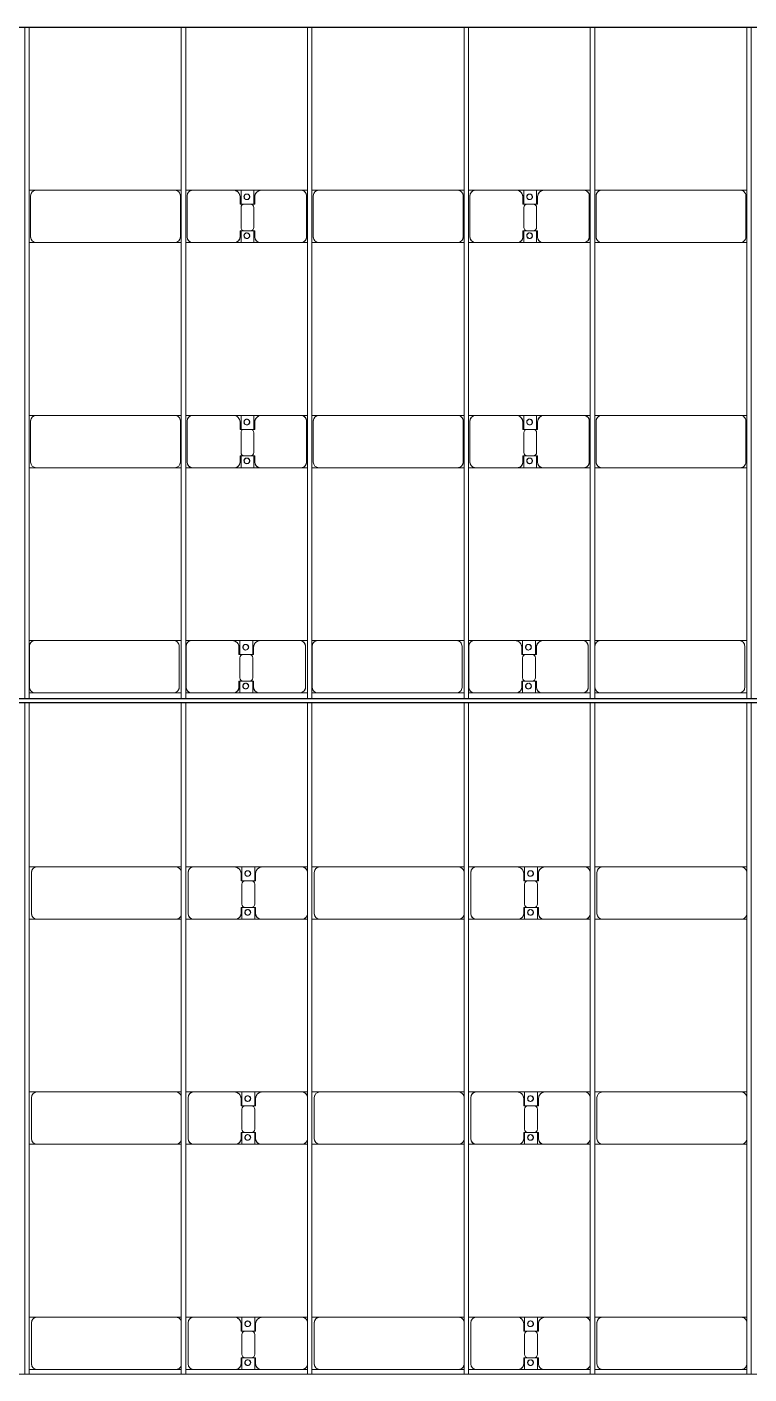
# Model space of a CAD drawing. Header units: millimetres. Extents: x -248177 to 167033, y 156986 to 268923.
# Drawn here: x -204003 to -197593, y 228459 to 240423 of the extents above; entities that cross this region are included whole.
import ezdxf

# ---------------------------------------------------------------- set-up
doc = ezdxf.new("R2010")
doc.units = ezdxf.units.MM
for name, color, linetype, lineweight in [('A-DETL-MBND', 5, 'Continuous', 9), ('A-GENM', 13, 'Continuous', 9), ('S-BEAM', 12, 'Continuous', 9)]:
    doc.layers.add(name, color=color, linetype=linetype, lineweight=lineweight)

# ---------------------------------------------------------------- blocks, each defined once
blk = doc.blocks.new('Dai phao do pin - DẢI PHAO ĐỠ PIN-V11-BỐ TRÍ KHUNG KẾT CẤU BÈ PIN 02')
at = {"layer": 'A-DETL-MBND', "color": 8}
for p, q in [((21908, 242), (21970, 242)), ((21908, 242), (21970, 242)), ((23200, 242), (21970, 242)), ((23200, 242), (23258, 242)), ((23200, 242), (23258, 242)), ((23298, 242), (23360, 242)), ((23298, 242), (23360, 242)), ((23720, 242), (23360, 242)), ((23720, 242), (23902, 242)), ((23902, 242), (23720, 242)), ((23788, 242), (23970, 242)), ((23788, 116), (23788, 242)), ((23970, 242), (23788, 242)), ((23902, 242), (23902, 116)), ((24320, 242), (23970, 242)), ((24320, 242), (24378, 242)), ((24320, 242), (24378, 242)), ((24418, 242), (24480, 242)), ((24418, 242), (24480, 242)), ((25710, 242), (24480, 242)), ((25710, 242), (25768, 242)), ((25710, 242), (25768, 242)), ((25808, 242), (25870, 242)), ((25808, 242), (25870, 242)), ((26230, 242), (25870, 242)), ((26230, 242), (26412, 242)), ((26412, 242), (26230, 242)), ((26298, 242), (26480, 242)), ((26298, 116), (26298, 242)), ((26480, 242), (26298, 242)), ((26412, 242), (26412, 116)), ((26830, 242), (26480, 242)), ((26830, 242), (26888, 242)), ((26830, 242), (26888, 242)), ((26928, 242), (26990, 242)), ((26928, 242), (26990, 242)), ((28220, 242), (26990, 242)), ((28220, 242), (28278, 242)), ((28220, 242), (28278, 242)), ((21920, 192), (21920, -173)), ((23250, -173), (23250, 192)), ((23310, 192), (23310, -173)), ((23780, 118), (23780, 182)), ((23910, 182), (23910, 118)), ((24370, -173), (24370, 192)), ((24430, 192), (24430, -173)), ((25760, -173), (25760, 192)), ((25820, 192), (25820, -173)), ((26290, 118), (26290, 182)), ((26420, 182), (26420, 118)), ((26880, -173), (26880, 192)), ((26940, 192), (26940, -173)), ((28270, -173), (28270, 192)), ((23872, 118), (23780, 118)), ((23788, 88), (23788, -88)), ((23910, 118), (23818, 118)), ((23902, -88), (23902, 88)), ((26382, 118), (26290, 118)), ((26298, 88), (26298, -88)), ((26420, 118), (26328, 118)), ((26412, -88), (26412, 88)), ((23780, -173), (23780, -118)), ((23780, -118), (23872, -118)), ((23788, -223), (23788, -116)), ((23818, -118), (23910, -118)), ((23902, -116), (23902, -223)), ((23910, -118), (23910, -173)), ((26290, -173), (26290, -118)), ((26290, -118), (26382, -118)), ((26298, -223), (26298, -116)), ((26328, -118), (26420, -118)), ((26412, -116), (26412, -223)), ((26420, -118), (26420, -173)), ((21970, -223), (21908, -223)), ((21970, -223), (21908, -223)), ((21970, -223), (23200, -223)), ((23258, -223), (23200, -223)), ((23258, -223), (23200, -223)), ((23360, -223), (23298, -223)), ((23360, -223), (23298, -223)), ((23360, -223), (23730, -223)), ((23902, -223), (23730, -223)), ((23730, -223), (23902, -223)), ((23960, -223), (23788, -223)), ((23788, -223), (23960, -223)), ((23960, -223), (24320, -223)), ((24378, -223), (24320, -223)), ((24378, -223), (24320, -223)), ((24480, -223), (24418, -223)), ((24480, -223), (24418, -223)), ((24480, -223), (25710, -223)), ((25768, -223), (25710, -223)), ((25768, -223), (25710, -223)), ((25870, -223), (25808, -223)), ((25870, -223), (25808, -223)), ((25870, -223), (26240, -223)), ((26412, -223), (26240, -223)), ((26240, -223), (26412, -223)), ((26470, -223), (26298, -223)), ((26298, -223), (26470, -223)), ((26470, -223), (26830, -223)), ((26888, -223), (26830, -223)), ((26888, -223), (26830, -223)), ((26990, -223), (26928, -223)), ((26990, -223), (26928, -223)), ((26990, -223), (28220, -223)), ((28278, -223), (28220, -223)), ((28278, -223), (28220, -223))]:
    blk.add_line(p, q, dxfattribs=at)
for centre, radius, start, end in [((21970, 192), 50, 90, 180), ((21970, 192), 50, 105, 135), ((23200, 192), 50, 360, 90), ((23200, 192), 50, 60, 90), ((23360, 192), 50, 90, 180), ((23360, 192), 50, 105, 180), ((23720, 182), 60, 360, 90), ((23970, 182), 60, 90, 180), ((24320, 192), 50, 360, 90), ((24320, 192), 50, 360, 75), ((24480, 192), 50, 90, 180), ((24480, 192), 50, 105, 135), ((25710, 192), 50, 0, 90), ((25710, 192), 50, 60, 90), ((25870, 192), 50, 90, 180), ((25870, 192), 50, 105, 180), ((26230, 182), 60, 360, 90), ((26480, 182), 60, 90, 180), ((26830, 192), 50, 360, 90), ((26830, 192), 50, 360, 75), ((26990, 192), 50, 90, 180), ((26990, 192), 50, 105, 135), ((28220, 192), 50, 360, 90), ((28220, 192), 50, 60, 90), ((21970, 192), 50, 150, 180), ((23200, 192), 50, 15, 30), ((23720, 182), 60, 360, 60), ((23839, 183), 25, 0, 180), ((23839, 183), 25, 0, 165), ((23839, 183), 25, 180, 0), ((23841, 183), 25, 360, 180), ((23841, 183), 25, 90, 180), ((23841, 183), 25, 180, 360), ((23841, 183), 25, 180, 300), ((23839, 183), 25, 210, 0), ((23841, 183), 25, 15, 75), ((23841, 183), 25, 330, 345), ((23970, 182), 60, 120, 180), ((24480, 192), 50, 150, 180), ((25710, 192), 50, 15, 30), ((26230, 182), 60, 360, 60), ((26349, 183), 25, 0, 180), ((26349, 183), 25, 0, 165), ((26349, 183), 25, 180, 0), ((26351, 183), 25, 360, 180), ((26351, 183), 25, 90, 180), ((26351, 183), 25, 180, 0), ((26351, 183), 25, 180, 300), ((26349, 183), 25, 210, 0), ((26351, 183), 25, 15, 75), ((26351, 183), 25, 330, 345), ((26480, 182), 60, 123.4343, 180), ((26990, 192), 50, 150, 180), ((28220, 192), 50, 15, 30), ((23818, 88), 30, 90, 180), ((23872, 88), 30, 0, 90), ((26328, 88), 30, 90, 180), ((26382, 88), 30, 0, 90), ((23818, -88), 30, 180, 270), ((23872, -88), 30, 270, 0), ((26328, -88), 30, 180, 270), ((26382, -88), 30, 270, 0), ((21970, -173), 50, 180, 270), ((21970, -173), 50, 180, 210), ((21970, -173), 50, 240, 270), ((23200, -173), 50, 270, 360), ((23200, -173), 50, 285, 300), ((23200, -173), 50, 330, 360), ((23360, -173), 50, 180, 270), ((23360, -173), 50, 180, 255), ((23730, -173), 50, 270, 360), ((23730, -173), 50, 285, 360), ((23839, -162), 25, 360, 180), ((23839, -162), 25, 105, 165), ((23839, -162), 25, 180, 0), ((23839, -162), 25, 195, 0), ((23841, -162), 25, 360, 180), ((23841, -162), 25, 105, 180), ((23841, -162), 25, 180, 360), ((23841, -162), 25, 180, 270), ((23839, -162), 25, 360, 75), ((23841, -162), 25, 15, 75), ((23841, -162), 25, 285, 345), ((23960, -173), 50, 180, 270), ((23960, -173), 50, 180, 255), ((24320, -173), 50, 270, 0), ((24320, -173), 50, 285, 360), ((24480, -173), 50, 180, 270), ((24480, -173), 50, 180, 210), ((24480, -173), 50, 240, 270), ((25710, -173), 50, 270, 0), ((25710, -173), 50, 285, 300), ((25710, -173), 50, 330, 360), ((25870, -173), 50, 180, 270), ((25870, -173), 50, 180, 255), ((26240, -173), 50, 270, 0), ((26240, -173), 50, 285, 360), ((26349, -162), 25, 360, 180), ((26349, -162), 25, 105, 165), ((26349, -162), 25, 180, 0), ((26349, -162), 25, 195, 360), ((26351, -162), 25, 360, 180), ((26351, -162), 25, 105, 180), ((26351, -162), 25, 180, 360), ((26351, -162), 25, 180, 270), ((26349, -162), 25, 360, 75), ((26351, -162), 25, 15, 75), ((26351, -162), 25, 285, 345), ((26470, -173), 50, 180, 270), ((26470, -173), 50, 180, 255), ((26830, -173), 50, 270, 360), ((26830, -173), 50, 285, 360), ((26990, -173), 50, 180, 270), ((26990, -173), 50, 180, 210), ((26990, -173), 50, 240, 270), ((28220, -173), 50, 270, 0), ((28220, -173), 50, 285, 300), ((28220, -173), 50, 330, 360)]:
    blk.add_arc(centre, radius, start, end, dxfattribs=at)
blk = doc.blocks.new('Dai phao do pin - DẢI PHAO ĐỠ PIN-V12-BỐ TRÍ KHUNG KẾT CẤU BÈ PIN 02')
at = {"layer": 'A-DETL-MBND', "color": 8}
for p, q in [((21908, 242), (21970, 242)), ((21908, 242), (21970, 242)), ((23200, 242), (21970, 242)), ((23200, 242), (23258, 242)), ((23200, 242), (23258, 242)), ((23298, 242), (23360, 242)), ((23298, 242), (23360, 242)), ((23720, 242), (23360, 242)), ((23720, 242), (23902, 242)), ((23902, 242), (23720, 242)), ((23788, 242), (23970, 242)), ((23788, 116), (23788, 242)), ((23970, 242), (23788, 242)), ((23902, 242), (23902, 116)), ((24320, 242), (23970, 242)), ((24320, 242), (24378, 242)), ((24320, 242), (24378, 242)), ((24418, 242), (24480, 242)), ((24418, 242), (24480, 242)), ((25710, 242), (24480, 242)), ((25710, 242), (25768, 242)), ((25710, 242), (25768, 242)), ((25808, 242), (25870, 242)), ((25808, 242), (25870, 242)), ((26230, 242), (25870, 242)), ((26230, 242), (26412, 242)), ((26412, 242), (26230, 242)), ((26298, 242), (26480, 242)), ((26298, 116), (26298, 242)), ((26480, 242), (26298, 242)), ((26412, 242), (26412, 116)), ((26830, 242), (26480, 242)), ((26830, 242), (26888, 242)), ((26830, 242), (26888, 242)), ((26928, 242), (26990, 242)), ((26928, 242), (26990, 242)), ((28220, 242), (26990, 242)), ((28220, 242), (28278, 242)), ((28220, 242), (28278, 242)), ((21920, 192), (21920, -173)), ((23250, -173), (23250, 192)), ((23310, 192), (23310, -173)), ((23780, 118), (23780, 182)), ((23910, 182), (23910, 118)), ((24370, -173), (24370, 192)), ((24430, 192), (24430, -173)), ((25760, -173), (25760, 192)), ((25820, 192), (25820, -173)), ((26290, 118), (26290, 182)), ((26420, 182), (26420, 118)), ((26880, -173), (26880, 192)), ((26940, 192), (26940, -173)), ((28270, -173), (28270, 192)), ((23872, 118), (23780, 118)), ((23788, 88), (23788, -88)), ((23910, 118), (23818, 118)), ((23902, -88), (23902, 88)), ((26382, 118), (26290, 118)), ((26298, 88), (26298, -88)), ((26420, 118), (26328, 118)), ((26412, -88), (26412, 88)), ((23780, -173), (23780, -118)), ((23780, -118), (23872, -118)), ((23788, -223), (23788, -116)), ((23818, -118), (23910, -118)), ((23902, -116), (23902, -223)), ((23910, -118), (23910, -173)), ((26290, -173), (26290, -118)), ((26290, -118), (26382, -118)), ((26298, -223), (26298, -116)), ((26328, -118), (26420, -118)), ((26412, -116), (26412, -223)), ((26420, -118), (26420, -173)), ((21970, -223), (21908, -223)), ((21970, -223), (21908, -223)), ((21970, -223), (23200, -223)), ((23258, -223), (23200, -223)), ((23258, -223), (23200, -223)), ((23360, -223), (23298, -223)), ((23360, -223), (23298, -223)), ((23360, -223), (23730, -223)), ((23902, -223), (23730, -223)), ((23730, -223), (23902, -223)), ((23960, -223), (23788, -223)), ((23788, -223), (23960, -223)), ((23960, -223), (24320, -223)), ((24378, -223), (24320, -223)), ((24378, -223), (24320, -223)), ((24480, -223), (24418, -223)), ((24480, -223), (24418, -223)), ((24480, -223), (25710, -223)), ((25768, -223), (25710, -223)), ((25768, -223), (25710, -223)), ((25870, -223), (25808, -223)), ((25870, -223), (25808, -223)), ((25870, -223), (26240, -223)), ((26412, -223), (26240, -223)), ((26240, -223), (26412, -223)), ((26470, -223), (26298, -223)), ((26298, -223), (26470, -223)), ((26470, -223), (26830, -223)), ((26888, -223), (26830, -223)), ((26888, -223), (26830, -223)), ((26990, -223), (26928, -223)), ((26990, -223), (26928, -223)), ((26990, -223), (28220, -223)), ((28278, -223), (28220, -223)), ((28278, -223), (28220, -223))]:
    blk.add_line(p, q, dxfattribs=at)
for centre, radius, start, end in [((21970, 192), 50, 90, 180), ((21970, 192), 50, 105, 135), ((23200, 192), 50, 360, 90), ((23200, 192), 50, 60, 90), ((23360, 192), 50, 90, 180), ((23360, 192), 50, 105, 180), ((23720, 182), 60, 360, 90), ((23970, 182), 60, 90, 180), ((24320, 192), 50, 360, 90), ((24320, 192), 50, 360, 75), ((24480, 192), 50, 90, 180), ((24480, 192), 50, 105, 135), ((25710, 192), 50, 0, 90), ((25710, 192), 50, 60, 90), ((25870, 192), 50, 90, 180), ((25870, 192), 50, 105, 180), ((26230, 182), 60, 360, 90), ((26480, 182), 60, 90, 180), ((26830, 192), 50, 360, 90), ((26830, 192), 50, 360, 75), ((26990, 192), 50, 90, 180), ((26990, 192), 50, 105, 135), ((28220, 192), 50, 360, 90), ((28220, 192), 50, 60, 90), ((21970, 192), 50, 150, 180), ((23200, 192), 50, 15, 30), ((23720, 182), 60, 360, 60), ((23839, 183), 25, 0, 180), ((23839, 183), 25, 0, 165), ((23839, 183), 25, 180, 0), ((23841, 183), 25, 360, 180), ((23841, 183), 25, 90, 180), ((23841, 183), 25, 180, 360), ((23841, 183), 25, 180, 300), ((23839, 183), 25, 210, 0), ((23841, 183), 25, 15, 75), ((23841, 183), 25, 330, 345), ((23970, 182), 60, 120, 180), ((24480, 192), 50, 150, 180), ((25710, 192), 50, 15, 30), ((26230, 182), 60, 360, 60), ((26349, 183), 25, 0, 180), ((26349, 183), 25, 0, 165), ((26349, 183), 25, 180, 0), ((26351, 183), 25, 360, 180), ((26351, 183), 25, 90, 180), ((26351, 183), 25, 180, 0), ((26351, 183), 25, 180, 300), ((26349, 183), 25, 210, 0), ((26351, 183), 25, 15, 75), ((26351, 183), 25, 330, 345), ((26480, 182), 60, 123.4663, 180), ((26990, 192), 50, 150, 180), ((28220, 192), 50, 15, 30), ((23818, 88), 30, 90, 180), ((23872, 88), 30, 0, 90), ((26328, 88), 30, 90, 180), ((26382, 88), 30, 0, 90), ((23818, -88), 30, 180, 270), ((23872, -88), 30, 270, 0), ((26328, -88), 30, 180, 270), ((26382, -88), 30, 270, 0), ((21970, -173), 50, 180, 270), ((21970, -173), 50, 180, 210), ((21970, -173), 50, 240, 270), ((23200, -173), 50, 270, 360), ((23200, -173), 50, 285, 300), ((23200, -173), 50, 330, 360), ((23360, -173), 50, 180, 270), ((23360, -173), 50, 180, 255), ((23730, -173), 50, 270, 360), ((23730, -173), 50, 285, 360), ((23839, -162), 25, 360, 180), ((23839, -162), 25, 105, 165), ((23839, -162), 25, 180, 0), ((23839, -162), 25, 195, 0), ((23841, -162), 25, 360, 180), ((23841, -162), 25, 105, 180), ((23841, -162), 25, 180, 360), ((23841, -162), 25, 180, 270), ((23839, -162), 25, 360, 75), ((23841, -162), 25, 15, 75), ((23841, -162), 25, 285, 345), ((23960, -173), 50, 180, 270), ((23960, -173), 50, 180, 255), ((24320, -173), 50, 270, 0), ((24320, -173), 50, 285, 360), ((24480, -173), 50, 180, 270), ((24480, -173), 50, 180, 210), ((24480, -173), 50, 240, 270), ((25710, -173), 50, 270, 0), ((25710, -173), 50, 285, 300), ((25710, -173), 50, 330, 360), ((25870, -173), 50, 180, 270), ((25870, -173), 50, 180, 255), ((26240, -173), 50, 270, 0), ((26240, -173), 50, 285, 360), ((26349, -162), 25, 360, 180), ((26349, -162), 25, 105, 165), ((26349, -162), 25, 180, 0), ((26349, -162), 25, 195, 360), ((26351, -162), 25, 360, 180), ((26351, -162), 25, 105, 180), ((26351, -162), 25, 180, 360), ((26351, -162), 25, 180, 270), ((26349, -162), 25, 360, 75), ((26351, -162), 25, 15, 75), ((26351, -162), 25, 285, 345), ((26470, -173), 50, 180, 270), ((26470, -173), 50, 180, 255), ((26830, -173), 50, 270, 360), ((26830, -173), 50, 285, 360), ((26990, -173), 50, 180, 270), ((26990, -173), 50, 180, 210), ((26990, -173), 50, 240, 270), ((28220, -173), 50, 270, 0), ((28220, -173), 50, 285, 300), ((28220, -173), 50, 330, 360)]:
    blk.add_arc(centre, radius, start, end, dxfattribs=at)
blk = doc.blocks.new('Dai phao do pin - DẢI PHAO ĐỠ PIN-15697-BỐ TRÍ KHUNG KẾT CẤU BÈ PIN 02')
at = {"layer": 'A-DETL-MBND', "color": 8}
for p, q in [((34468, 242), (34520, 242)), ((34468, 242), (34520, 242)), ((35750, 242), (34520, 242)), ((35750, 242), (35818, 242)), ((35750, 242), (35818, 242)), ((35858, 242), (35910, 242)), ((35858, 242), (35910, 242)), ((36270, 242), (35910, 242)), ((36270, 242), (36452, 242)), ((36452, 242), (36270, 242)), ((36338, 242), (36520, 242)), ((36338, 116), (36338, 242)), ((36520, 242), (36338, 242)), ((36452, 242), (36452, 116)), ((36870, 242), (36520, 242)), ((36870, 242), (36938, 242)), ((36870, 242), (36938, 242)), ((36978, 242), (37030, 242)), ((36978, 242), (37030, 242)), ((38260, 242), (37030, 242)), ((38260, 242), (38328, 242)), ((38260, 242), (38328, 242)), ((38368, 242), (38420, 242)), ((38368, 242), (38420, 242)), ((38780, 242), (38420, 242)), ((38780, 242), (38962, 242)), ((38962, 242), (38780, 242)), ((38848, 242), (39030, 242)), ((38848, 116), (38848, 242)), ((39030, 242), (38848, 242)), ((38962, 242), (38962, 116)), ((39380, 242), (39030, 242)), ((39380, 242), (39448, 242)), ((39380, 242), (39448, 242)), ((39488, 242), (39540, 242)), ((39488, 242), (39540, 242)), ((40770, 242), (39540, 242)), ((40770, 242), (40838, 242)), ((40770, 242), (40838, 242)), ((34470, 192), (34470, -173)), ((35800, -173), (35800, 192)), ((35860, 192), (35860, -173)), ((36330, 118), (36330, 182)), ((36460, 182), (36460, 118)), ((36920, -173), (36920, 192)), ((36980, 192), (36980, -173)), ((38310, -173), (38310, 192)), ((38370, 192), (38370, -173)), ((38840, 118), (38840, 182)), ((38970, 182), (38970, 118)), ((39430, -173), (39430, 192)), ((39490, 192), (39490, -173)), ((40820, -173), (40820, 192)), ((36422, 118), (36330, 118)), ((36338, 88), (36338, -88)), ((36460, 118), (36368, 118)), ((36452, -88), (36452, 88)), ((38932, 118), (38840, 118)), ((38848, 88), (38848, -88)), ((38970, 118), (38878, 118)), ((38962, -88), (38962, 88)), ((36330, -173), (36330, -118)), ((36330, -118), (36422, -118)), ((36338, -223), (36338, -116)), ((36368, -118), (36460, -118)), ((36452, -116), (36452, -223)), ((36460, -118), (36460, -173)), ((38840, -173), (38840, -118)), ((38840, -118), (38932, -118)), ((38848, -223), (38848, -116)), ((38878, -118), (38970, -118)), ((38962, -116), (38962, -223)), ((38970, -118), (38970, -173)), ((34520, -223), (34468, -223)), ((34520, -223), (34468, -223)), ((34520, -223), (35750, -223)), ((35818, -223), (35750, -223)), ((35818, -223), (35750, -223)), ((35910, -223), (35858, -223)), ((35910, -223), (35858, -223)), ((35910, -223), (36280, -223)), ((36452, -223), (36280, -223)), ((36280, -223), (36452, -223)), ((36510, -223), (36338, -223)), ((36338, -223), (36510, -223)), ((36510, -223), (36870, -223)), ((36938, -223), (36870, -223)), ((36938, -223), (36870, -223)), ((37030, -223), (36978, -223)), ((37030, -223), (36978, -223)), ((37030, -223), (38260, -223)), ((38328, -223), (38260, -223)), ((38328, -223), (38260, -223)), ((38420, -223), (38368, -223)), ((38420, -223), (38368, -223)), ((38420, -223), (38790, -223)), ((38962, -223), (38790, -223)), ((38790, -223), (38962, -223)), ((39020, -223), (38848, -223)), ((38848, -223), (39020, -223)), ((39020, -223), (39380, -223)), ((39448, -223), (39380, -223)), ((39448, -223), (39380, -223)), ((39540, -223), (39488, -223)), ((39540, -223), (39488, -223)), ((39540, -223), (40770, -223)), ((40838, -223), (40770, -223)), ((40838, -223), (40770, -223))]:
    blk.add_line(p, q, dxfattribs=at)
for centre, radius, start, end in [((34520, 192), 50, 90, 180), ((34520, 192), 50, 105, 135), ((35750, 192), 50, 360, 90), ((35750, 192), 50, 60, 90), ((35910, 192), 50, 90, 180), ((35910, 192), 50, 105, 180), ((36270, 182), 60, 360, 90), ((36520, 182), 60, 90, 180), ((36870, 192), 50, 360, 90), ((36870, 192), 50, 360, 75), ((37030, 192), 50, 90, 180), ((37030, 192), 50, 105, 135), ((38260, 192), 50, 0, 90), ((38260, 192), 50, 60, 90), ((38420, 192), 50, 90, 180), ((38420, 192), 50, 105, 180), ((38780, 182), 60, 360, 90), ((39030, 182), 60, 90, 180), ((39380, 192), 50, 360, 90), ((39380, 192), 50, 360, 75), ((39540, 192), 50, 90, 180), ((39540, 192), 50, 105, 135), ((40770, 192), 50, 360, 90), ((40770, 192), 50, 60, 90), ((34520, 192), 50, 150, 180), ((35750, 192), 50, 15, 30), ((36270, 182), 60, 360, 60), ((36389, 183), 25, 0, 180), ((36389, 183), 25, 0, 165), ((36389, 183), 25, 180, 0), ((36391, 183), 25, 0, 180), ((36391, 183), 25, 90, 180), ((36391, 183), 25, 180, 0), ((36391, 183), 25, 180, 300), ((36389, 183), 25, 210, 0), ((36391, 183), 25, 15, 75), ((36391, 183), 25, 330, 345), ((36520, 182), 60, 120, 180), ((37030, 192), 50, 150, 180), ((38260, 192), 50, 15, 30), ((38780, 182), 60, 360, 60), ((38899, 183), 25, 0, 180), ((38899, 183), 25, 0, 165), ((38899, 183), 25, 180, 0), ((38901, 183), 25, 360, 180), ((38901, 183), 25, 90, 180), ((38901, 183), 25, 180, 0), ((38901, 183), 25, 180, 300), ((38899, 183), 25, 210, 0), ((38901, 183), 25, 15, 75), ((38901, 183), 25, 330, 345), ((39030, 182), 60, 120, 180), ((39540, 192), 50, 150, 180), ((40770, 192), 50, 15, 30), ((36368, 88), 30, 90, 180), ((36422, 88), 30, 0, 90), ((38878, 88), 30, 90, 180), ((38932, 88), 30, 0, 90), ((36368, -88), 30, 180, 270), ((36422, -88), 30, 270, 0), ((38878, -88), 30, 180, 270), ((38932, -88), 30, 270, 0), ((34520, -173), 50, 180, 270), ((34520, -173), 50, 180, 210), ((34520, -173), 50, 240, 270), ((35750, -173), 50, 270, 360), ((35750, -173), 50, 285, 300), ((35750, -173), 50, 330, 360), ((35910, -173), 50, 180, 270), ((35910, -173), 50, 180, 255), ((36280, -173), 50, 270, 360), ((36280, -173), 50, 285, 360), ((36389, -162), 25, 360, 180), ((36389, -162), 25, 105, 165), ((36389, -162), 25, 180, 0), ((36389, -162), 25, 195, 0), ((36391, -162), 25, 0, 180), ((36391, -162), 25, 105, 180), ((36391, -162), 25, 180, 0), ((36391, -162), 25, 180, 270), ((36389, -162), 25, 360, 75), ((36391, -162), 25, 15, 75), ((36391, -162), 25, 285, 345), ((36510, -173), 50, 180, 270), ((36510, -173), 50, 180, 255), ((36870, -173), 50, 270, 0), ((36870, -173), 50, 285, 0), ((37030, -173), 50, 180, 270), ((37030, -173), 50, 180, 210), ((37030, -173), 50, 240, 270), ((38260, -173), 50, 270, 0), ((38260, -173), 50, 285, 300), ((38260, -173), 50, 330, 0), ((38420, -173), 50, 180, 270), ((38420, -173), 50, 180, 255), ((38790, -173), 50, 270, 0), ((38790, -173), 50, 285, 0), ((38899, -162), 25, 360, 180), ((38899, -162), 25, 105, 165), ((38899, -162), 25, 180, 0), ((38899, -162), 25, 195, 0), ((38901, -162), 25, 360, 180), ((38901, -162), 25, 105, 180), ((38901, -162), 25, 180, 360), ((38901, -162), 25, 180, 270), ((38899, -162), 25, 360, 75), ((38901, -162), 25, 15, 75), ((38901, -162), 25, 285, 345), ((39020, -173), 50, 180, 270), ((39020, -173), 50, 180, 255), ((39380, -173), 50, 270, 0), ((39380, -173), 50, 285, 0), ((39540, -173), 50, 180, 270), ((39540, -173), 50, 180, 210), ((39540, -173), 50, 240, 270), ((40770, -173), 50, 270, 0), ((40770, -173), 50, 285, 300), ((40770, -173), 50, 330, 0)]:
    blk.add_arc(centre, radius, start, end, dxfattribs=at)
blk = doc.blocks.new('Dai phao do pin - DẢI PHAO ĐỠ PIN-V34-BỐ TRÍ KHUNG KẾT CẤU BÈ PIN 02')
at = {"layer": 'A-DETL-MBND', "color": 8}
for p, q in [((34450, 242), (34520, 242)), ((34450, 242), (34520, 242)), ((35750, 242), (34520, 242)), ((35750, 242), (35800, 242)), ((35750, 242), (35800, 242)), ((35840, 242), (35910, 242)), ((35840, 242), (35910, 242)), ((36270, 242), (35910, 242)), ((36270, 242), (36452, 242)), ((36452, 242), (36270, 242)), ((36338, 242), (36520, 242)), ((36338, 116), (36338, 242)), ((36520, 242), (36338, 242)), ((36452, 242), (36452, 116)), ((36870, 242), (36520, 242)), ((36870, 242), (36920, 242)), ((36870, 242), (36920, 242)), ((36960, 242), (37030, 242)), ((36960, 242), (37030, 242)), ((38260, 242), (37030, 242)), ((38260, 242), (38310, 242)), ((38260, 242), (38310, 242)), ((38350, 242), (38420, 242)), ((38350, 242), (38420, 242)), ((38780, 242), (38420, 242)), ((38780, 242), (38962, 242)), ((38962, 242), (38780, 242)), ((38848, 242), (39030, 242)), ((38848, 116), (38848, 242)), ((39030, 242), (38848, 242)), ((38962, 242), (38962, 116)), ((39380, 242), (39030, 242)), ((39380, 242), (39430, 242)), ((39380, 242), (39430, 242)), ((39470, 242), (39540, 242)), ((39470, 242), (39540, 242)), ((40770, 242), (39540, 242)), ((40770, 242), (40820, 242)), ((40770, 242), (40820, 242)), ((34470, 192), (34470, -173)), ((35860, 192), (35860, -173)), ((36330, 118), (36330, 182)), ((36460, 182), (36460, 118)), ((36980, 192), (36980, -173)), ((38370, 192), (38370, -173)), ((38840, 118), (38840, 182)), ((38970, 182), (38970, 118)), ((39490, 192), (39490, -173)), ((36422, 118), (36330, 118)), ((36338, 88), (36338, -88)), ((36460, 118), (36368, 118)), ((36452, -88), (36452, 88)), ((38932, 118), (38840, 118)), ((38848, 88), (38848, -88)), ((38970, 118), (38878, 118)), ((38962, -88), (38962, 88)), ((36330, -173), (36330, -118)), ((36330, -118), (36422, -118)), ((36338, -223), (36338, -116)), ((36368, -118), (36460, -118)), ((36452, -116), (36452, -223)), ((36460, -118), (36460, -173)), ((38840, -173), (38840, -118)), ((38840, -118), (38932, -118)), ((38848, -223), (38848, -116)), ((38878, -118), (38970, -118)), ((38962, -116), (38962, -223)), ((38970, -118), (38970, -173)), ((34520, -223), (34450, -223)), ((34520, -223), (34450, -223)), ((34520, -223), (35750, -223)), ((35800, -223), (35750, -223)), ((35800, -223), (35750, -223)), ((35910, -223), (35840, -223)), ((35910, -223), (35840, -223)), ((35910, -223), (36280, -223)), ((36452, -223), (36280, -223)), ((36280, -223), (36452, -223)), ((36510, -223), (36338, -223)), ((36338, -223), (36510, -223)), ((36510, -223), (36870, -223)), ((36920, -223), (36870, -223)), ((36920, -223), (36870, -223)), ((37030, -223), (36960, -223)), ((37030, -223), (36960, -223)), ((37030, -223), (38260, -223)), ((38310, -223), (38260, -223)), ((38310, -223), (38260, -223)), ((38420, -223), (38350, -223)), ((38420, -223), (38350, -223)), ((38420, -223), (38790, -223)), ((38962, -223), (38790, -223)), ((38790, -223), (38962, -223)), ((39020, -223), (38848, -223)), ((38848, -223), (39020, -223)), ((39020, -223), (39380, -223)), ((39430, -223), (39380, -223)), ((39430, -223), (39380, -223)), ((39540, -223), (39470, -223)), ((39540, -223), (39470, -223)), ((39540, -223), (40770, -223)), ((40820, -223), (40770, -223)), ((40820, -223), (40770, -223))]:
    blk.add_line(p, q, dxfattribs=at)
for centre, radius, start, end in [((34520, 192), 50, 90, 180), ((34520, 192), 50, 105, 135), ((35750, 192), 50, 15, 90), ((35750, 192), 50, 60, 90), ((35910, 192), 50, 90, 180), ((35910, 192), 50, 105, 180), ((36270, 182), 60, 360, 90), ((36520, 182), 60, 90, 180), ((36870, 192), 50, 15, 90), ((36870, 192), 50, 15, 75), ((37030, 192), 50, 90, 180), ((37030, 192), 50, 105, 135), ((38260, 192), 50, 15, 90), ((38260, 192), 50, 60, 90), ((38420, 192), 50, 90, 180), ((38420, 192), 50, 105, 180), ((38780, 182), 60, 360, 90), ((39030, 182), 60, 90, 180), ((39380, 192), 50, 15, 90), ((39380, 192), 50, 15, 75), ((39540, 192), 50, 90, 180), ((39540, 192), 50, 105, 135), ((40770, 192), 50, 15, 90), ((40770, 192), 50, 60, 90), ((34520, 192), 50, 150, 180), ((35750, 192), 50, 15, 30), ((36270, 182), 60, 360, 60), ((36389, 183), 25, 0, 180), ((36389, 183), 25, 0, 165), ((36389, 183), 25, 180, 0), ((36391, 183), 25, 0, 180), ((36391, 183), 25, 90, 180), ((36391, 183), 25, 180, 0), ((36391, 183), 25, 180, 300), ((36389, 183), 25, 210, 0), ((36391, 183), 25, 15, 75), ((36391, 183), 25, 330, 345), ((36520, 182), 60, 120, 180), ((37030, 192), 50, 150, 180), ((38260, 192), 50, 15, 30), ((38780, 182), 60, 360, 60), ((38899, 183), 25, 0, 180), ((38899, 183), 25, 0, 165), ((38899, 183), 25, 180, 0), ((38901, 183), 25, 360, 180), ((38901, 183), 25, 90, 180), ((38901, 183), 25, 180, 0), ((38901, 183), 25, 180, 300), ((38899, 183), 25, 210, 0), ((38901, 183), 25, 15, 75), ((38901, 183), 25, 330, 345), ((39030, 182), 60, 120, 180), ((39540, 192), 50, 150, 180), ((40770, 192), 50, 15, 30), ((36368, 88), 30, 90, 180), ((36422, 88), 30, 0, 90), ((38878, 88), 30, 90, 180), ((38932, 88), 30, 0, 90), ((36368, -88), 30, 180, 270), ((36422, -88), 30, 270, 0), ((38878, -88), 30, 180, 270), ((38932, -88), 30, 270, 0), ((34520, -173), 50, 180, 270), ((34520, -173), 50, 180, 210), ((34520, -173), 50, 240, 270), ((35750, -173), 50, 270, 345), ((35750, -173), 50, 285, 300), ((35750, -173), 50, 330, 345), ((35910, -173), 50, 180, 270), ((35910, -173), 50, 180, 255), ((36280, -173), 50, 270, 360), ((36280, -173), 50, 285, 360), ((36389, -162), 25, 360, 180), ((36389, -162), 25, 105, 165), ((36389, -162), 25, 180, 0), ((36389, -162), 25, 195, 0), ((36391, -162), 25, 0, 180), ((36391, -162), 25, 105, 180), ((36391, -162), 25, 180, 0), ((36391, -162), 25, 180, 270), ((36389, -162), 25, 360, 75), ((36391, -162), 25, 15, 75), ((36391, -162), 25, 285, 345), ((36510, -173), 50, 180, 270), ((36510, -173), 50, 180, 255), ((36870, -173), 50, 270, 345), ((36870, -173), 50, 285, 345), ((37030, -173), 50, 180, 270), ((37030, -173), 50, 180, 210), ((37030, -173), 50, 240, 270), ((38260, -173), 50, 270, 345), ((38260, -173), 50, 285, 300), ((38260, -173), 50, 330, 345), ((38420, -173), 50, 180, 270), ((38420, -173), 50, 180, 255), ((38790, -173), 50, 270, 0), ((38790, -173), 50, 285, 0), ((38899, -162), 25, 360, 180), ((38899, -162), 25, 105, 165), ((38899, -162), 25, 180, 0), ((38899, -162), 25, 195, 0), ((38901, -162), 25, 360, 180), ((38901, -162), 25, 105, 180), ((38901, -162), 25, 180, 360), ((38901, -162), 25, 180, 270), ((38899, -162), 25, 360, 75), ((38901, -162), 25, 15, 75), ((38901, -162), 25, 285, 345), ((39020, -173), 50, 180, 270), ((39020, -173), 50, 180, 255), ((39380, -173), 50, 270, 345), ((39380, -173), 50, 285, 345), ((39540, -173), 50, 180, 270), ((39540, -173), 50, 180, 210), ((39540, -173), 50, 240, 270), ((40770, -173), 50, 270, 345), ((40770, -173), 50, 285, 300), ((40770, -173), 50, 330, 345)]:
    blk.add_arc(centre, radius, start, end, dxfattribs=at)
blk = doc.blocks.new('Dai phao do pin - DẢI PHAO ĐỠ PIN-V35-BỐ TRÍ KHUNG KẾT CẤU BÈ PIN 02')
at = {"layer": 'A-DETL-MBND', "color": 8}
for p, q in [((34450, 242), (34520, 242)), ((34450, 242), (34520, 242)), ((35750, 242), (34520, 242)), ((35750, 242), (35800, 242)), ((35750, 242), (35800, 242)), ((35840, 242), (35910, 242)), ((35840, 242), (35910, 242)), ((36270, 242), (35910, 242)), ((36270, 242), (36452, 242)), ((36452, 242), (36270, 242)), ((36338, 242), (36520, 242)), ((36338, 116), (36338, 242)), ((36520, 242), (36338, 242)), ((36452, 242), (36452, 116)), ((36870, 242), (36520, 242)), ((36870, 242), (36920, 242)), ((36870, 242), (36920, 242)), ((36960, 242), (37030, 242)), ((36960, 242), (37030, 242)), ((38260, 242), (37030, 242)), ((38260, 242), (38310, 242)), ((38260, 242), (38310, 242)), ((38350, 242), (38420, 242)), ((38350, 242), (38420, 242)), ((38780, 242), (38420, 242)), ((38780, 242), (38962, 242)), ((38962, 242), (38780, 242)), ((38848, 242), (39030, 242)), ((38848, 116), (38848, 242)), ((39030, 242), (38848, 242)), ((38962, 242), (38962, 116)), ((39380, 242), (39030, 242)), ((39380, 242), (39430, 242)), ((39380, 242), (39430, 242)), ((39470, 242), (39540, 242)), ((39470, 242), (39540, 242)), ((40770, 242), (39540, 242)), ((40770, 242), (40820, 242)), ((40770, 242), (40820, 242)), ((34470, 192), (34470, -173)), ((35860, 192), (35860, -173)), ((36330, 118), (36330, 182)), ((36460, 182), (36460, 118)), ((36980, 192), (36980, -173)), ((38370, 192), (38370, -173)), ((38840, 118), (38840, 182)), ((38970, 182), (38970, 118)), ((39490, 192), (39490, -173)), ((36422, 118), (36330, 118)), ((36338, 88), (36338, -88)), ((36460, 118), (36368, 118)), ((36452, -88), (36452, 88)), ((38932, 118), (38840, 118)), ((38848, 88), (38848, -88)), ((38970, 118), (38878, 118)), ((38962, -88), (38962, 88)), ((36330, -173), (36330, -118)), ((36330, -118), (36422, -118)), ((36338, -223), (36338, -116)), ((36368, -118), (36460, -118)), ((36452, -116), (36452, -223)), ((36460, -118), (36460, -173)), ((38840, -173), (38840, -118)), ((38840, -118), (38932, -118)), ((38848, -223), (38848, -116)), ((38878, -118), (38970, -118)), ((38962, -116), (38962, -223)), ((38970, -118), (38970, -173)), ((34520, -223), (34450, -223)), ((34520, -223), (34450, -223)), ((34520, -223), (35750, -223)), ((35800, -223), (35750, -223)), ((35800, -223), (35750, -223)), ((35910, -223), (35840, -223)), ((35910, -223), (35840, -223)), ((35910, -223), (36280, -223)), ((36452, -223), (36280, -223)), ((36280, -223), (36452, -223)), ((36510, -223), (36338, -223)), ((36338, -223), (36510, -223)), ((36510, -223), (36870, -223)), ((36920, -223), (36870, -223)), ((36920, -223), (36870, -223)), ((37030, -223), (36960, -223)), ((37030, -223), (36960, -223)), ((37030, -223), (38260, -223)), ((38310, -223), (38260, -223)), ((38310, -223), (38260, -223)), ((38420, -223), (38350, -223)), ((38420, -223), (38350, -223)), ((38420, -223), (38790, -223)), ((38962, -223), (38790, -223)), ((38790, -223), (38962, -223)), ((39020, -223), (38848, -223)), ((38848, -223), (39020, -223)), ((39020, -223), (39380, -223)), ((39430, -223), (39380, -223)), ((39430, -223), (39380, -223)), ((39540, -223), (39470, -223)), ((39540, -223), (39470, -223)), ((39540, -223), (40770, -223)), ((40820, -223), (40770, -223)), ((40820, -223), (40770, -223))]:
    blk.add_line(p, q, dxfattribs=at)
for centre, radius, start, end in [((34520, 192), 50, 90, 180), ((34520, 192), 50, 105, 135), ((35750, 192), 50, 15, 90), ((35750, 192), 50, 60, 90), ((35910, 192), 50, 90, 180), ((35910, 192), 50, 105, 180), ((36270, 182), 60, 360, 90), ((36520, 182), 60, 90, 180), ((36870, 192), 50, 15, 90), ((36870, 192), 50, 15, 75), ((37030, 192), 50, 90, 180), ((37030, 192), 50, 105, 135), ((38260, 192), 50, 15, 90), ((38260, 192), 50, 60, 90), ((38420, 192), 50, 90, 180), ((38420, 192), 50, 105, 180), ((38780, 182), 60, 360, 90), ((39030, 182), 60, 90, 180), ((39380, 192), 50, 15, 90), ((39380, 192), 50, 15, 75), ((39540, 192), 50, 90, 180), ((39540, 192), 50, 105, 135), ((40770, 192), 50, 15, 90), ((40770, 192), 50, 60, 90), ((34520, 192), 50, 150, 180), ((35750, 192), 50, 15, 30), ((36270, 182), 60, 1.4012, 60), ((36389, 183), 25, 0, 180), ((36389, 183), 25, 0, 165), ((36389, 183), 25, 180, 0), ((36391, 183), 25, 0, 180), ((36391, 183), 25, 90, 180), ((36391, 183), 25, 180, 0), ((36391, 183), 25, 180.3417, 300), ((36389, 183), 25, 210, 359.6568), ((36391, 183), 25, 15, 75), ((36391, 183), 25, 330, 345), ((36520, 182), 60, 120, 178.6005), ((37030, 192), 50, 150, 180), ((38260, 192), 50, 15, 30), ((38780, 182), 60, 1.3691, 60), ((38899, 183), 25, 0, 180), ((38899, 183), 25, 0, 165), ((38899, 183), 25, 180, 0), ((38901, 183), 25, 360, 180), ((38901, 183), 25, 90, 180), ((38901, 183), 25, 180, 0), ((38901, 183), 25, 180.4188, 300), ((38899, 183), 25, 210, 359.5798), ((38901, 183), 25, 15, 75), ((38901, 183), 25, 330, 345), ((39030, 182), 60, 120, 178.6326), ((39540, 192), 50, 150, 180), ((40770, 192), 50, 15, 30), ((36368, 88), 30, 90, 180), ((36422, 88), 30, 0, 90), ((38878, 88), 30, 90, 180), ((38932, 88), 30, 0, 90), ((36368, -88), 30, 180, 270), ((36422, -88), 30, 270, 0), ((38878, -88), 30, 180, 270), ((38932, -88), 30, 270, 0), ((34520, -173), 50, 180, 270), ((34520, -173), 50, 180, 210), ((34520, -173), 50, 240, 270), ((35750, -173), 50, 270, 345), ((35750, -173), 50, 285, 300), ((35750, -173), 50, 330, 345), ((35910, -173), 50, 180, 270), ((35910, -173), 50, 180, 255), ((36280, -173), 50, 270, 360), ((36280, -173), 50, 285, 360), ((36389, -162), 25, 360, 180), ((36389, -162), 25, 105, 165), ((36389, -162), 25, 180, 0), ((36389, -162), 25, 195, 0), ((36391, -162), 25, 0, 180), ((36391, -162), 25, 105, 180), ((36391, -162), 25, 180, 0), ((36391, -162), 25, 180, 270), ((36389, -162), 25, 360, 75), ((36391, -162), 25, 15, 75), ((36391, -162), 25, 285, 345), ((36510, -173), 50, 180, 270), ((36510, -173), 50, 180, 255), ((36870, -173), 50, 270, 345), ((36870, -173), 50, 285, 345), ((37030, -173), 50, 180, 270), ((37030, -173), 50, 180, 210), ((37030, -173), 50, 240, 270), ((38260, -173), 50, 270, 345), ((38260, -173), 50, 285, 300), ((38260, -173), 50, 330, 345), ((38420, -173), 50, 180, 270), ((38420, -173), 50, 180, 255), ((38790, -173), 50, 270, 0), ((38790, -173), 50, 285, 0), ((38899, -162), 25, 360, 180), ((38899, -162), 25, 105, 165), ((38899, -162), 25, 180, 0), ((38899, -162), 25, 195, 0), ((38901, -162), 25, 360, 180), ((38901, -162), 25, 105, 180), ((38901, -162), 25, 180, 360), ((38901, -162), 25, 180, 270), ((38899, -162), 25, 360, 75), ((38901, -162), 25, 15, 75), ((38901, -162), 25, 285, 345), ((39020, -173), 50, 180, 270), ((39020, -173), 50, 180, 255), ((39380, -173), 50, 270, 345), ((39380, -173), 50, 285, 345), ((39540, -173), 50, 180, 270), ((39540, -173), 50, 180, 210), ((39540, -173), 50, 240, 270), ((40770, -173), 50, 270, 345), ((40770, -173), 50, 285, 300), ((40770, -173), 50, 330, 345)]:
    blk.add_arc(centre, radius, start, end, dxfattribs=at)
blk = doc.blocks.new('Dai phao do pin - DẢI PHAO ĐỠ PIN-V36-BỐ TRÍ KHUNG KẾT CẤU BÈ PIN 02')
at = {"layer": 'A-DETL-MBND', "color": 8}
for p, q in [((34450, 242), (34520, 242)), ((34450, 242), (34520, 242)), ((35750, 242), (34520, 242)), ((35750, 242), (35800, 242)), ((35750, 242), (35800, 242)), ((35840, 242), (35910, 242)), ((35840, 242), (35910, 242)), ((36270, 242), (35910, 242)), ((36270, 242), (36452, 242)), ((36452, 242), (36270, 242)), ((36338, 242), (36520, 242)), ((36338, 116), (36338, 242)), ((36520, 242), (36338, 242)), ((36452, 242), (36452, 116)), ((36870, 242), (36520, 242)), ((36870, 242), (36920, 242)), ((36870, 242), (36920, 242)), ((36960, 242), (37030, 242)), ((36960, 242), (37030, 242)), ((38260, 242), (37030, 242)), ((38260, 242), (38310, 242)), ((38260, 242), (38310, 242)), ((38350, 242), (38420, 242)), ((38350, 242), (38420, 242)), ((38780, 242), (38420, 242)), ((38780, 242), (38962, 242)), ((38962, 242), (38780, 242)), ((38848, 242), (39030, 242)), ((38848, 116), (38848, 242)), ((39030, 242), (38848, 242)), ((38962, 242), (38962, 116)), ((39380, 242), (39030, 242)), ((39380, 242), (39430, 242)), ((39380, 242), (39430, 242)), ((39470, 242), (39540, 242)), ((39470, 242), (39540, 242)), ((40770, 242), (39540, 242)), ((40770, 242), (40820, 242)), ((40770, 242), (40820, 242)), ((34470, 192), (34470, -173)), ((35860, 192), (35860, -173)), ((36330, 118), (36330, 182)), ((36460, 182), (36460, 118)), ((36980, 192), (36980, -173)), ((38370, 192), (38370, -173)), ((38840, 118), (38840, 182)), ((38970, 182), (38970, 118)), ((39490, 192), (39490, -173)), ((36422, 118), (36330, 118)), ((36338, 88), (36338, -88)), ((36460, 118), (36368, 118)), ((36452, -88), (36452, 88)), ((38932, 118), (38840, 118)), ((38848, 88), (38848, -88)), ((38970, 118), (38878, 118)), ((38962, -88), (38962, 88)), ((36330, -173), (36330, -118)), ((36330, -118), (36422, -118)), ((36338, -223), (36338, -116)), ((36368, -118), (36460, -118)), ((36452, -116), (36452, -223)), ((36460, -118), (36460, -173)), ((38840, -173), (38840, -118)), ((38840, -118), (38932, -118)), ((38848, -223), (38848, -116)), ((38878, -118), (38970, -118)), ((38962, -116), (38962, -223)), ((38970, -118), (38970, -173)), ((34520, -223), (34450, -223)), ((34520, -223), (34450, -223)), ((34520, -223), (35750, -223)), ((35800, -223), (35750, -223)), ((35800, -223), (35750, -223)), ((35910, -223), (35840, -223)), ((35910, -223), (35840, -223)), ((35910, -223), (36280, -223)), ((36452, -223), (36280, -223)), ((36280, -223), (36452, -223)), ((36510, -223), (36338, -223)), ((36338, -223), (36510, -223)), ((36510, -223), (36870, -223)), ((36920, -223), (36870, -223)), ((36920, -223), (36870, -223)), ((37030, -223), (36960, -223)), ((37030, -223), (36960, -223)), ((37030, -223), (38260, -223)), ((38310, -223), (38260, -223)), ((38310, -223), (38260, -223)), ((38420, -223), (38350, -223)), ((38420, -223), (38350, -223)), ((38420, -223), (38790, -223)), ((38962, -223), (38790, -223)), ((38790, -223), (38962, -223)), ((39020, -223), (38848, -223)), ((38848, -223), (39020, -223)), ((39020, -223), (39380, -223)), ((39430, -223), (39380, -223)), ((39430, -223), (39380, -223)), ((39540, -223), (39470, -223)), ((39540, -223), (39470, -223)), ((39540, -223), (40770, -223)), ((40820, -223), (40770, -223)), ((40820, -223), (40770, -223))]:
    blk.add_line(p, q, dxfattribs=at)
for centre, radius, start, end in [((34520, 192), 50, 90, 180), ((34520, 192), 50, 105, 135), ((35750, 192), 50, 15, 90), ((35750, 192), 50, 60, 90), ((35910, 192), 50, 90, 180), ((35910, 192), 50, 105, 180), ((36270, 182), 60, 360, 90), ((36520, 182), 60, 90, 180), ((36870, 192), 50, 15, 90), ((36870, 192), 50, 15, 75), ((37030, 192), 50, 90, 180), ((37030, 192), 50, 105, 135), ((38260, 192), 50, 15, 90), ((38260, 192), 50, 60, 90), ((38420, 192), 50, 90, 180), ((38420, 192), 50, 105, 180), ((38780, 182), 60, 360, 90), ((39030, 182), 60, 90, 180), ((39380, 192), 50, 15, 90), ((39380, 192), 50, 15, 75), ((39540, 192), 50, 90, 180), ((39540, 192), 50, 105, 135), ((40770, 192), 50, 15, 90), ((40770, 192), 50, 60, 90), ((34520, 192), 50, 150, 180), ((35750, 192), 50, 15, 30), ((36270, 182), 60, 360, 60), ((36389, 183), 25, 0, 180), ((36389, 183), 25, 0, 165), ((36389, 183), 25, 180, 0), ((36391, 183), 25, 0, 180), ((36391, 183), 25, 90, 180), ((36391, 183), 25, 180, 0), ((36391, 183), 25, 180, 300), ((36389, 183), 25, 210, 0), ((36391, 183), 25, 15, 75), ((36391, 183), 25, 330, 345), ((36520, 182), 60, 120, 180), ((37030, 192), 50, 150, 180), ((38260, 192), 50, 15, 30), ((38780, 182), 60, 360, 60), ((38899, 183), 25, 0, 180), ((38899, 183), 25, 0, 165), ((38899, 183), 25, 180, 0), ((38901, 183), 25, 360, 180), ((38901, 183), 25, 90, 180), ((38901, 183), 25, 180, 0), ((38901, 183), 25, 180, 300), ((38899, 183), 25, 210, 0), ((38901, 183), 25, 15, 75), ((38901, 183), 25, 330, 345), ((39030, 182), 60, 120, 180), ((39540, 192), 50, 150, 180), ((40770, 192), 50, 15, 30), ((36368, 88), 30, 90, 180), ((36422, 88), 30, 0, 90), ((38878, 88), 30, 90, 180), ((38932, 88), 30, 0, 90), ((36368, -88), 30, 180, 270), ((36422, -88), 30, 270, 0), ((38878, -88), 30, 180, 270), ((38932, -88), 30, 270, 0), ((34520, -173), 50, 180, 270), ((34520, -173), 50, 180, 210), ((34520, -173), 50, 240, 270), ((35750, -173), 50, 270, 345), ((35750, -173), 50, 285, 300), ((35750, -173), 50, 330, 345), ((35910, -173), 50, 180, 270), ((35910, -173), 50, 180, 255), ((36280, -173), 50, 270, 360), ((36280, -173), 50, 285, 360), ((36389, -162), 25, 360, 180), ((36389, -162), 25, 105, 165), ((36389, -162), 25, 180, 0), ((36389, -162), 25, 195, 0), ((36391, -162), 25, 0, 180), ((36391, -162), 25, 105, 180), ((36391, -162), 25, 180, 0), ((36391, -162), 25, 180, 270), ((36389, -162), 25, 360, 75), ((36391, -162), 25, 15, 75), ((36391, -162), 25, 285, 345), ((36510, -173), 50, 180, 270), ((36510, -173), 50, 180, 255), ((36870, -173), 50, 270, 345), ((36870, -173), 50, 285, 345), ((37030, -173), 50, 180, 270), ((37030, -173), 50, 180, 210), ((37030, -173), 50, 240, 270), ((38260, -173), 50, 270, 345), ((38260, -173), 50, 285, 300), ((38260, -173), 50, 330, 345), ((38420, -173), 50, 180, 270), ((38420, -173), 50, 180, 255), ((38790, -173), 50, 270, 0), ((38790, -173), 50, 285, 0), ((38899, -162), 25, 360, 180), ((38899, -162), 25, 105, 165), ((38899, -162), 25, 180, 0), ((38899, -162), 25, 195, 0), ((38901, -162), 25, 360, 180), ((38901, -162), 25, 105, 180), ((38901, -162), 25, 180, 360), ((38901, -162), 25, 180, 270), ((38899, -162), 25, 360, 75), ((38901, -162), 25, 15, 75), ((38901, -162), 25, 285, 345), ((39020, -173), 50, 180, 270), ((39020, -173), 50, 180, 255), ((39380, -173), 50, 270, 345), ((39380, -173), 50, 285, 345), ((39540, -173), 50, 180, 270), ((39540, -173), 50, 180, 210), ((39540, -173), 50, 240, 270), ((40770, -173), 50, 270, 345), ((40770, -173), 50, 285, 300), ((40770, -173), 50, 330, 345)]:
    blk.add_arc(centre, radius, start, end, dxfattribs=at)
blk = doc.blocks.new('Dầm C52 - Dầm C52-24593-BỐ TRÍ KHUNG KẾT CẤU BÈ PIN 02')
at = {"layer": 'S-BEAM', "color": 1}
for p, q in [((15862, 20), (21822, 20)), ((21862, 20), (27822, 20)), ((21822, -20), (15862, -20)), ((27822, -20), (21862, -20))]:
    blk.add_line(p, q, dxfattribs=at)
blk = doc.blocks.new('Dầm C52 - Hộp 40x60-25240-BỐ TRÍ KHUNG KẾT CẤU BÈ PIN 02')
at = {"layer": 'S-BEAM', "color": 3, "lineweight": 25}
blk.add_line((-146419, 20), (146419, 20), dxfattribs=at)
blk = doc.blocks.new('Dầm C52 - Hộp 40x60-25238-BỐ TRÍ KHUNG KẾT CẤU BÈ PIN 02')
at = {"layer": 'S-BEAM', "color": 3, "lineweight": 25}
for p, q in [((-152123, 20), (-79694, 20)), ((-79694, -20), (-152123, -20))]:
    blk.add_line(p, q, dxfattribs=at)
blk = doc.blocks.new('Dầm C52 - Hộp 40x60-25239-BỐ TRÍ KHUNG KẾT CẤU BÈ PIN 02')
at = {"layer": 'S-BEAM', "color": 3, "lineweight": 25}
blk.add_line((146407, -20), (-146407, -20), dxfattribs=at)
blk = doc.blocks.new('HOBANMONG_BEPIN 2_rvt-1-BỐ TRÍ KHUNG KẾT CẤU BÈ PIN 02')
at = {"layer": 'A-GENM', "lineweight": 9, "rotation": 0.0007586094741477002}
for name, p in [('Dai phao do pin - DẢI PHAO ĐỠ PIN-V11-BỐ TRÍ KHUNG KẾT CẤU BÈ PIN 02', (-225891, 238731)), ('Dai phao do pin - DẢI PHAO ĐỠ PIN-V12-BỐ TRÍ KHUNG KẾT CẤU BÈ PIN 02', (-225891, 236731)), ('Dai phao do pin - DẢI PHAO ĐỠ PIN-15697-BỐ TRÍ KHUNG KẾT CẤU BÈ PIN 02', (-238451, 234731)), ('Dai phao do pin - DẢI PHAO ĐỠ PIN-V36-BỐ TRÍ KHUNG KẾT CẤU BÈ PIN 02', (-238433, 232721)), ('Dai phao do pin - DẢI PHAO ĐỠ PIN-V35-BỐ TRÍ KHUNG KẾT CẤU BÈ PIN 02', (-238433, 230722)), ('Dai phao do pin - DẢI PHAO ĐỠ PIN-V34-BỐ TRÍ KHUNG KẾT CẤU BÈ PIN 02', (-238433, 228722))]:
    blk.add_blockref(name, p, dxfattribs=at)
at = {"layer": 'S-BEAM', "lineweight": 9}
for name, p, rotation in [('Dầm C52 - Dầm C52-24593-BỐ TRÍ KHUNG KẾT CẤU BÈ PIN 02', (-204003, 212598), 90.00075860989138), ('Dầm C52 - Dầm C52-24593-BỐ TRÍ KHUNG KẾT CẤU BÈ PIN 02', (-202613, 212598), 90.00075860989138), ('Dầm C52 - Dầm C52-24593-BỐ TRÍ KHUNG KẾT CẤU BÈ PIN 02', (-201493, 212598), 90.00075860989138), ('Dầm C52 - Dầm C52-24593-BỐ TRÍ KHUNG KẾT CẤU BÈ PIN 02', (-200103, 212598), 90.00075860989138), ('Dầm C52 - Dầm C52-24593-BỐ TRÍ KHUNG KẾT CẤU BÈ PIN 02', (-198983, 212598), 90.00075860989138), ('Dầm C52 - Dầm C52-24593-BỐ TRÍ KHUNG KẾT CẤU BÈ PIN 02', (-197593, 212598), 90.00075860989138), ('Dầm C52 - Hộp 40x60-25239-BỐ TRÍ KHUNG KẾT CẤU BÈ PIN 02', (-83316, 240441), 0.0007586094741477002), ('Dầm C52 - Hộp 40x60-25238-BỐ TRÍ KHUNG KẾT CẤU BÈ PIN 02', (-89032, 234441), 0.0007586094741477002), ('Dầm C52 - Hộp 40x60-25240-BỐ TRÍ KHUNG KẾT CẤU BÈ PIN 02', (-94735, 228441), 0.0007586094741477002)]:
    blk.add_blockref(name, p, dxfattribs=dict(at, rotation=rotation))

msp = doc.modelspace()

# ---------------------------------------------------------------- block references
at = {"lineweight": 5}
msp.add_blockref('HOBANMONG_BEPIN 2_rvt-1-BỐ TRÍ KHUNG KẾT CẤU BÈ PIN 02', (0, 0), dxfattribs=at)

doc.saveas('drawing.dxf')
